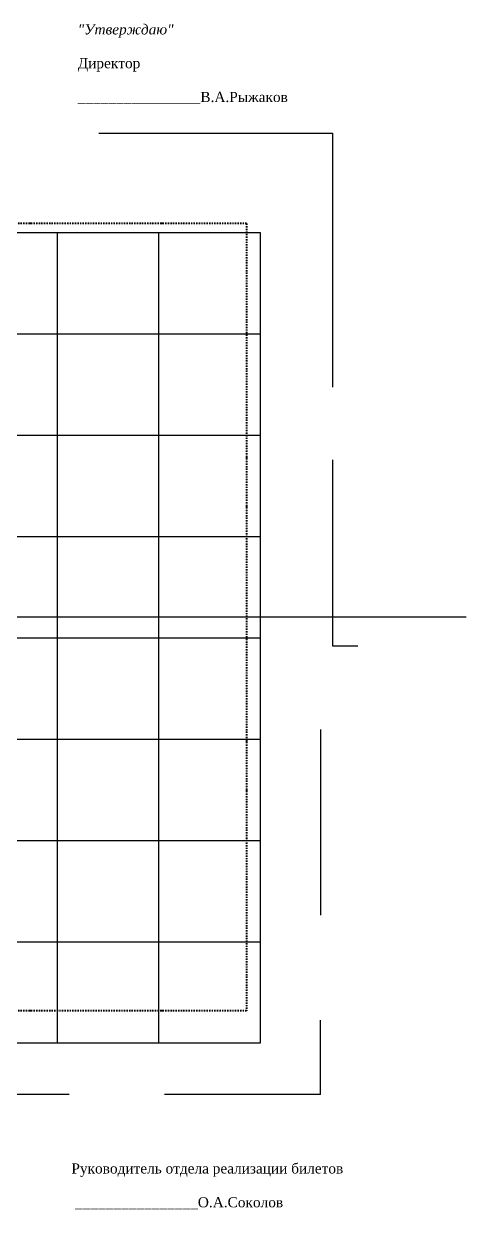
# Model space of a CAD drawing. Header units: millimetres. Extents: x -520232 to 211296, y -156633 to 78411.
# Drawn here: x 10172 to 18896, y -95525 to -72125 of the extents above; entities that cross this region are included whole.
import ezdxf

# ---------------------------------------------------------------- set-up
doc = ezdxf.new("R2010")
doc.units = ezdxf.units.MM
doc.linetypes.add('штрихпунктирнаяX2', pattern=[50.8, 25.4, -12.7, 0, -12.7])
for name, color, linetype in [('Оси', 7, 'Continuous'), ('Партер', 7, 'Continuous'), ('План галлереи', 7, 'Continuous'), ('План планшет1', 7, 'Continuous')]:
    doc.layers.add(name, color=color, linetype=linetype)
doc.styles.get("Standard").update_dxf_attribs({"font": 'arial.ttf', "height": 300})

msp = doc.modelspace()

# ---------------------------------------------------------------- linework, layer by layer
at = {"layer": 'Оси'}
msp.add_line((18896.371, -83838.257), (-7181.265, -83838.257), dxfattribs=at)
at = {"layer": 'План галлереи', "linetype": 'штрихпунктирнаяX2', "lineweight": 40}
for p, q in [((14564.554, -76070.757), (-3282.446, -76070.757)), ((14564.554, -76070.757), (14564.554, -91605.757)), ((14564.554, -91605.757), (-3282.446, -91605.757))]:
    msp.add_line(p, q, dxfattribs=at)
at = {"layer": 'План планшет1', "color": 254}
for p, q in [((11651.554, -74286.757), (16259.554, -74286.757)), ((16259.554, -74286.757), (16259.554, -79297.757)), ((-3165.446, -76248.757), (14834.554, -76248.757)), ((10834.554, -92248.757), (10834.554, -76248.757)), ((12834.554, -92248.757), (12834.554, -76248.757)), ((14834.554, -76248.757), (14834.554, -92248.757)), ((-3165.446, -78248.757), (14834.554, -78248.757)), ((-3165.446, -80248.757), (14834.554, -80248.757)), ((16259.554, -80732.757), (16259.554, -84402.757)), ((-3165.446, -82248.757), (14834.554, -82248.757)), ((-3165.446, -84248.757), (14834.554, -84248.757)), ((16259.554, -84402.757), (16759.554, -84402.757)), ((16021.554, -86056.757), (16021.554, -89721.757)), ((-3165.446, -86248.757), (14834.554, -86248.757)), ((-3165.446, -88248.757), (14834.554, -88248.757)), ((-3165.446, -90248.757), (14834.554, -90248.757)), ((16021.554, -93261.757), (16021.554, -91790.757)), ((14834.554, -92248.757), (-3165.446, -92248.757)), ((11068.554, -93261.757), (6720.554, -93261.757)), ((16021.554, -93261.757), (12945.554, -93261.757))]:
    msp.add_line(p, q, dxfattribs=at)

# ---------------------------------------------------------------- texts
at = {"layer": 'Партер', "char_height": 200, "width": 7761.45421, "attachment_point": 1}
for s, insert in [('{\\fTimes New Roman|b0|i1|c204|p18;"Утверждаю"\\P\\fTimes New Roman|b0|i0|c204|p18;\\PДиректор\\P\\P________________В.А.Рыжаков}', (11236.733, -72136.46)), ('{\\fTimes New Roman|b0|i1|c204|p18;\\P\\fTimes New Roman|b0|i0|c204|p18;\\PРуководитель отдела реализации билетов\\P\\P ________________О.А.Соколов}', (11111.657, -93952.331))]:
    msp.add_mtext(s, dxfattribs=dict(at, insert=insert))

doc.saveas('drawing.dxf')
